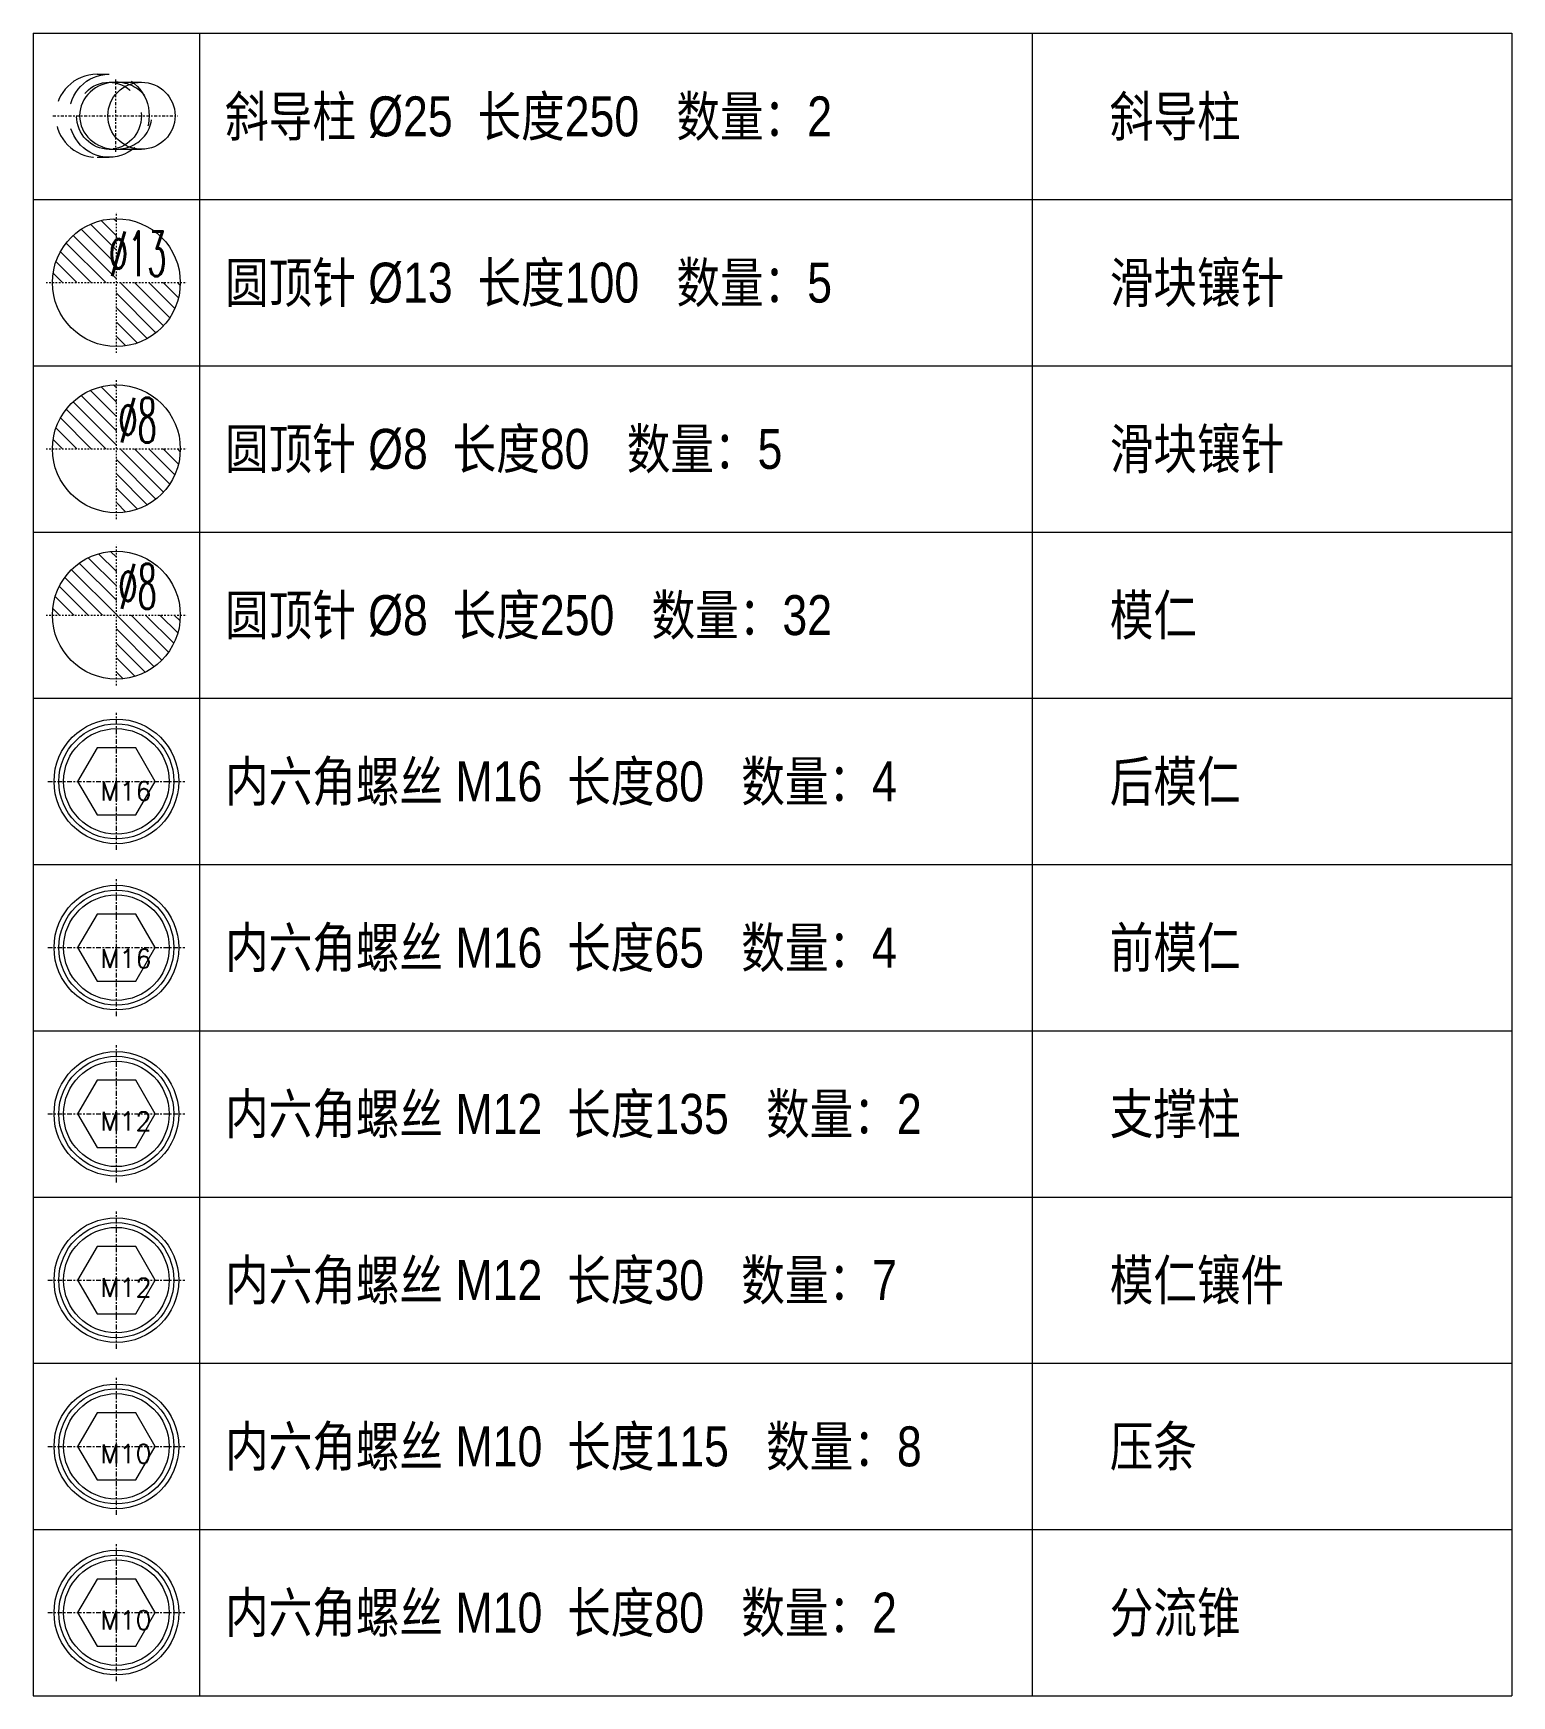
# Model space of a CAD drawing. Header units: millimetres. Extents: x 2428 to 2520, y 1802 to 1906.
import ezdxf
from ezdxf.enums import TextEntityAlignment as Align

# ---------------------------------------------------------------- set-up
doc = ezdxf.new("R2010")
doc.units = ezdxf.units.MM
doc.linetypes.add('CENTER', pattern=[0.6, 0.375, -0.075, 0.075, -0.075])
doc.linetypes.add('HIDDEN', pattern=[9.525, 6.35, -3.175])
for name, color, linetype, lineweight in [('epin', 13, 'Continuous', 9), ('screw', 33, 'Continuous', 13), ('slide', 42, 'Continuous', 20)]:
    doc.layers.add(name, color=color, linetype=linetype, lineweight=lineweight)
doc.styles.get("Standard").update_dxf_attribs({"font": 'arial.ttf'})
doc.styles.add('TXT', font='txt.shx', dxfattribs={"bigfont": 'gbcbig.shx'})
doc.styles.add('TXT05', font='txt.shx', dxfattribs={"width": 0.5, "bigfont": 'gbcbig.shx'})

# ---------------------------------------------------------------- blocks, each defined once
blk = doc.blocks.new('epin_ejp_8')
at = {"layer": 'epin'}
h = blk.add_hatch(dxfattribs=at)
h.set_pattern_fill('_ANSI31', color=123, scale=0.2, angle=90, style=0)
h.set_pattern_definition([(135, (-53719.9451, 249.93315), (-0.449012806, -0.449012806), [])])
h.paths.add_polyline_path([(0, 4, 0.414214), (-4, 0), (0, 0)])
h.paths.add_polyline_path([(4, 0), (0, 0), (0, -4, 0.414214)])
at = {"layer": 'epin', "color": 1, "linetype": 'CENTER', "ltscale": 0.16}
for p, q in [((0, -4.4), (0, 4.4)), ((-4.4, 0), (4.4, 0))]:
    blk.add_line(p, q, dxfattribs=at)
at = {"layer": 'epin'}
blk.add_circle((0, 0), 4, dxfattribs=at)
at = {"layer": 'epin', "color": 6, "style": 'TXT05', "width": 0.5}
blk.add_text('%%c8', height=2.8, dxfattribs=at).set_placement((1.33, 1.8), align=Align.MIDDLE)

msp = doc.modelspace()

# ---------------------------------------------------------------- hatches: boundary and pattern name
at = {"layer": 'epin'}
h = msp.add_hatch(dxfattribs=at)
h.set_pattern_fill('_ANSI31', color=123, scale=0.2, angle=90, style=0)
h.set_pattern_definition([(135, (-51286.9856, 2140.41335), (-0.449012806, -0.449012806), [])])
h.paths.add_polyline_path([(2432.96, 1894.48, 0.414214), (2428.96, 1890.48), (2432.96, 1890.48)])
h.paths.add_polyline_path([(2436.96, 1890.48), (2432.96, 1890.48), (2432.96, 1886.48, 0.414214)])
h = msp.add_hatch(dxfattribs=at)
h.set_pattern_fill('_ANSI31', color=123, scale=0.2, angle=90, style=0)
h.set_pattern_definition([(135, (-51286.9856, 2130.01335), (-0.449012806, -0.449012806), [])])
h.paths.add_polyline_path([(2432.96, 1884.08, 0.414214), (2428.96, 1880.08), (2432.96, 1880.08)])
h.paths.add_polyline_path([(2436.96, 1880.08), (2432.96, 1880.08), (2432.96, 1876.08, 0.414214)])

# ---------------------------------------------------------------- linework, layer by layer
at = {"layer": 'epin', "color": 13, "linetype": 'ByBlock'}
for p, q in [((2427.76, 1906.08), (2520.26, 1906.08)), ((2427.76, 1906.08), (2427.76, 1895.68)), ((2438.16, 1906.08), (2438.16, 1895.68)), ((2490.26, 1906.08), (2490.26, 1895.68)), ((2520.26, 1906.08), (2520.26, 1895.68)), ((2427.76, 1895.68), (2520.26, 1895.68)), ((2427.76, 1895.68), (2427.76, 1885.28)), ((2438.16, 1895.68), (2438.16, 1885.28)), ((2490.26, 1895.68), (2490.26, 1885.28)), ((2520.26, 1895.68), (2520.26, 1885.28)), ((2427.76, 1885.28), (2520.26, 1885.28)), ((2427.76, 1885.28), (2427.76, 1874.88)), ((2438.16, 1885.28), (2438.16, 1874.88)), ((2490.26, 1885.28), (2490.26, 1874.88)), ((2520.26, 1885.28), (2520.26, 1874.88)), ((2427.76, 1874.88), (2520.26, 1874.88)), ((2427.76, 1874.88), (2427.76, 1864.48)), ((2438.16, 1874.88), (2438.16, 1864.48)), ((2490.26, 1874.88), (2490.26, 1864.48)), ((2520.26, 1874.88), (2520.26, 1864.48)), ((2427.76, 1864.48), (2490.26, 1864.48)), ((2427.76, 1864.48), (2520.26, 1864.48)), ((2427.76, 1864.48), (2427.76, 1854.08)), ((2438.16, 1864.48), (2438.16, 1854.08)), ((2490.26, 1864.48), (2490.26, 1854.08)), ((2520.26, 1864.48), (2520.26, 1854.08)), ((2427.76, 1854.08), (2520.26, 1854.08)), ((2427.76, 1854.08), (2427.76, 1843.68)), ((2438.16, 1854.08), (2438.16, 1843.68)), ((2490.26, 1854.08), (2490.26, 1843.68)), ((2520.26, 1854.08), (2520.26, 1843.68)), ((2427.76, 1843.68), (2520.26, 1843.68)), ((2427.76, 1843.68), (2427.76, 1833.28)), ((2438.16, 1843.68), (2438.16, 1833.28)), ((2490.26, 1843.68), (2490.26, 1833.28)), ((2520.26, 1843.68), (2520.26, 1833.28)), ((2427.76, 1833.28), (2520.26, 1833.28)), ((2427.76, 1833.28), (2427.76, 1822.88)), ((2438.16, 1833.28), (2438.16, 1822.88)), ((2490.26, 1833.28), (2490.26, 1822.88)), ((2520.26, 1833.28), (2520.26, 1822.88)), ((2427.76, 1822.88), (2520.26, 1822.88)), ((2427.76, 1822.88), (2427.76, 1812.48)), ((2438.16, 1822.88), (2438.16, 1812.48)), ((2490.26, 1822.88), (2490.26, 1812.48)), ((2520.26, 1822.88), (2520.26, 1812.48)), ((2427.76, 1812.48), (2520.26, 1812.48)), ((2427.76, 1812.48), (2427.76, 1802.08)), ((2438.16, 1812.48), (2438.16, 1802.08)), ((2490.26, 1812.48), (2490.26, 1802.08)), ((2520.26, 1812.48), (2520.26, 1802.08)), ((2427.76, 1802.08), (2520.26, 1802.08))]:
    msp.add_line(p, q, dxfattribs=at)
at = {"layer": 'epin', "color": 1, "linetype": 'CENTER', "ltscale": 0.16}
for p, q in [((2432.96, 1886.08), (2432.96, 1894.88)), ((2428.56, 1890.48), (2437.36, 1890.48)), ((2432.96, 1875.68), (2432.96, 1884.48)), ((2428.56, 1880.08), (2437.36, 1880.08))]:
    msp.add_line(p, q, dxfattribs=at)
at = {"layer": 'epin'}
for centre in [(2432.96, 1890.48), (2432.96, 1880.08)]:
    msp.add_circle(centre, 4, dxfattribs=at)
at = {"layer": 'screw', "color": 1, "linetype": 'CENTER', "ltscale": 0.808571}
for p, q in [((2432.96, 1854.99), (2432.96, 1863.57)), ((2428.67, 1859.28), (2437.25, 1859.28)), ((2432.96, 1844.59), (2432.96, 1853.17)), ((2428.67, 1848.88), (2437.25, 1848.88)), ((2432.96, 1834.19), (2432.96, 1842.77)), ((2428.67, 1838.48), (2437.25, 1838.48)), ((2432.96, 1823.79), (2432.96, 1832.37)), ((2428.67, 1828.08), (2437.25, 1828.08)), ((2432.96, 1813.39), (2432.96, 1821.97)), ((2428.67, 1817.68), (2437.25, 1817.68)), ((2432.96, 1802.99), (2432.96, 1811.57)), ((2428.67, 1807.28), (2437.25, 1807.28))]:
    msp.add_line(p, q, dxfattribs=at)
at = {"layer": 'screw', "color": 33, "linetype": 'ByBlock', "elevation": 0}
for points in [[(2431.75, 1861.38), (2430.53, 1859.28), (2431.75, 1857.18), (2434.17, 1857.18), (2435.38, 1859.28), (2434.17, 1861.38)], [(2431.75, 1850.98), (2430.53, 1848.88), (2431.75, 1846.78), (2434.17, 1846.78), (2435.38, 1848.88), (2434.17, 1850.98)], [(2431.75, 1840.58), (2430.53, 1838.48), (2431.75, 1836.38), (2434.17, 1836.38), (2435.38, 1838.48), (2434.17, 1840.58)], [(2431.75, 1830.18), (2430.53, 1828.08), (2431.75, 1825.98), (2434.17, 1825.98), (2435.38, 1828.08), (2434.17, 1830.18)], [(2431.75, 1819.78), (2430.53, 1817.68), (2431.75, 1815.58), (2434.17, 1815.58), (2435.38, 1817.68), (2434.17, 1819.78)], [(2431.75, 1809.38), (2430.53, 1807.28), (2431.75, 1805.18), (2434.17, 1805.18), (2435.38, 1807.28), (2434.17, 1809.38)]]:
    msp.add_lwpolyline(points, close=True, dxfattribs=at)
at = {"layer": 'screw', "color": 33, "linetype": 'ByBlock'}
for centre, radius in [((2432.96, 1859.28), 3.9), ((2432.96, 1859.28), 3.6), ((2432.96, 1859.28), 3.3), ((2432.96, 1848.88), 3.9), ((2432.96, 1848.88), 3.6), ((2432.96, 1848.88), 3.3), ((2432.96, 1838.48), 3.9), ((2432.96, 1838.48), 3.6), ((2432.96, 1838.48), 3.3), ((2432.96, 1828.08), 3.9), ((2432.96, 1828.08), 3.6), ((2432.96, 1828.08), 3.3), ((2432.96, 1817.68), 3.9), ((2432.96, 1817.68), 3.6), ((2432.96, 1817.68), 3.3), ((2432.96, 1807.28), 3.9), ((2432.96, 1807.28), 3.6), ((2432.96, 1807.28), 3.3)]:
    msp.add_circle(centre, radius, dxfattribs=at)
at = {"layer": 'slide', "color": 8, "linetype": 'HIDDEN', "ltscale": 0.5}
for p, q in [((2431.76, 1903.53), (2432.5, 1903.53)), ((2432.5, 1903.02), (2432.92, 1903.02)), ((2431.76, 1898.32), (2432.5, 1898.32)), ((2432.5, 1898.82), (2432.92, 1898.82))]:
    msp.add_line(p, q, dxfattribs=at)
at = {"layer": 'slide', "color": 1, "linetype": 'CENTER', "ltscale": 0.5}
for p, q in [((2432.92, 1898.66), (2432.92, 1903.19)), ((2428.99, 1900.92), (2436.8, 1900.92))]:
    msp.add_line(p, q, dxfattribs=at)
at = {"layer": 'slide', "color": 114}
for p, q in [((2432.92, 1903.02), (2434.53, 1903.02)), ((2432.92, 1898.82), (2434.53, 1898.82))]:
    msp.add_line(p, q, dxfattribs=at)
msp.add_circle((2434.53, 1900.92), 2.1, dxfattribs=at)
at = {"layer": 'slide', "color": 8, "linetype": 'HIDDEN', "ltscale": 0.5}
msp.add_arc((2431.76, 1900.92), 2.6, 90, 270, dxfattribs=at)
for major_axis in [(0, -2.6), (0, -2.1)]:
    msp.add_ellipse((2432.5, 1900.92), major_axis=major_axis, ratio=0.965926, dxfattribs=at)
at = {"layer": 'slide', "color": 114}
msp.add_ellipse((2432.92, 1900.92), major_axis=(2.26, 0), ratio=0.928775, start_param=7.853982, end_param=10.995574, dxfattribs=at)
at = {"layer": 'slide', "color": 8, "linetype": 'HIDDEN', "ltscale": 0.5}
msp.add_ellipse((2432.92, 1900.92), major_axis=(2.26, 0), ratio=0.928775, start_param=4.712389, end_param=7.853982, dxfattribs=at)

# ---------------------------------------------------------------- block references
at = {"layer": 'epin', "linetype": 'ByBlock'}
msp.add_blockref('epin_ejp_8', (2432.96, 1869.68), dxfattribs=at)

# ---------------------------------------------------------------- texts
at = {"layer": 'epin', "color": 6, "linetype": 'ByBlock', "width": 0.8}
for s, p in [('斜导柱 %%C25  长度250   数量：2', (2439.76, 1899.63)), ('斜导柱', (2495.11, 1899.63)), ('圆顶针 %%C13  长度100   数量：5', (2439.76, 1889.23)), ('滑块镶针', (2495.11, 1889.23)), ('圆顶针 %%C8  长度80   数量：5', (2439.76, 1878.83)), ('滑块镶针', (2495.11, 1878.83)), ('圆顶针 %%C8  长度250   数量：32', (2439.76, 1868.43)), ('模仁', (2495.11, 1868.43)), ('内六角螺丝 M16  长度80   数量：4', (2439.76, 1858.03)), ('后模仁', (2495.11, 1858.03)), ('内六角螺丝 M16  长度65   数量：4', (2439.76, 1847.63)), ('前模仁', (2495.11, 1847.63)), ('内六角螺丝 M12  长度135   数量：2', (2439.76, 1837.23)), ('支撑柱', (2495.11, 1837.23)), ('内六角螺丝 M12  长度30   数量：7', (2439.76, 1826.83)), ('模仁镶件', (2495.11, 1826.83)), ('内六角螺丝 M10  长度115   数量：8', (2439.76, 1816.43)), ('压条', (2495.11, 1816.43)), ('内六角螺丝 M10  长度80   数量：2', (2439.76, 1806.03)), ('分流锥', (2495.11, 1806.03))]:
    msp.add_text(s, height=2.5, dxfattribs=at).set_placement(p)
at = {"layer": 'epin', "color": 6, "style": 'TXT05', "width": 0.5}
for s, p in [('%%C13', (2434.29, 1892.28)), ('%%C8', (2434.29, 1881.88))]:
    msp.add_text(s, height=2.8, dxfattribs=at).set_placement(p, align=Align.MIDDLE)
at = {"layer": 'screw', "color": 6, "linetype": 'ByBlock', "style": 'TXT'}
for s, p in [('M16', (2431.95, 1858.09)), ('M16', (2431.95, 1847.61)), ('M12', (2431.95, 1837.43)), ('M12', (2431.95, 1827.03)), ('M10', (2431.95, 1816.63)), ('M10', (2431.95, 1806.23))]:
    msp.add_text(s, height=1.17, dxfattribs=at).set_placement(p)

doc.saveas('drawing.dxf')
